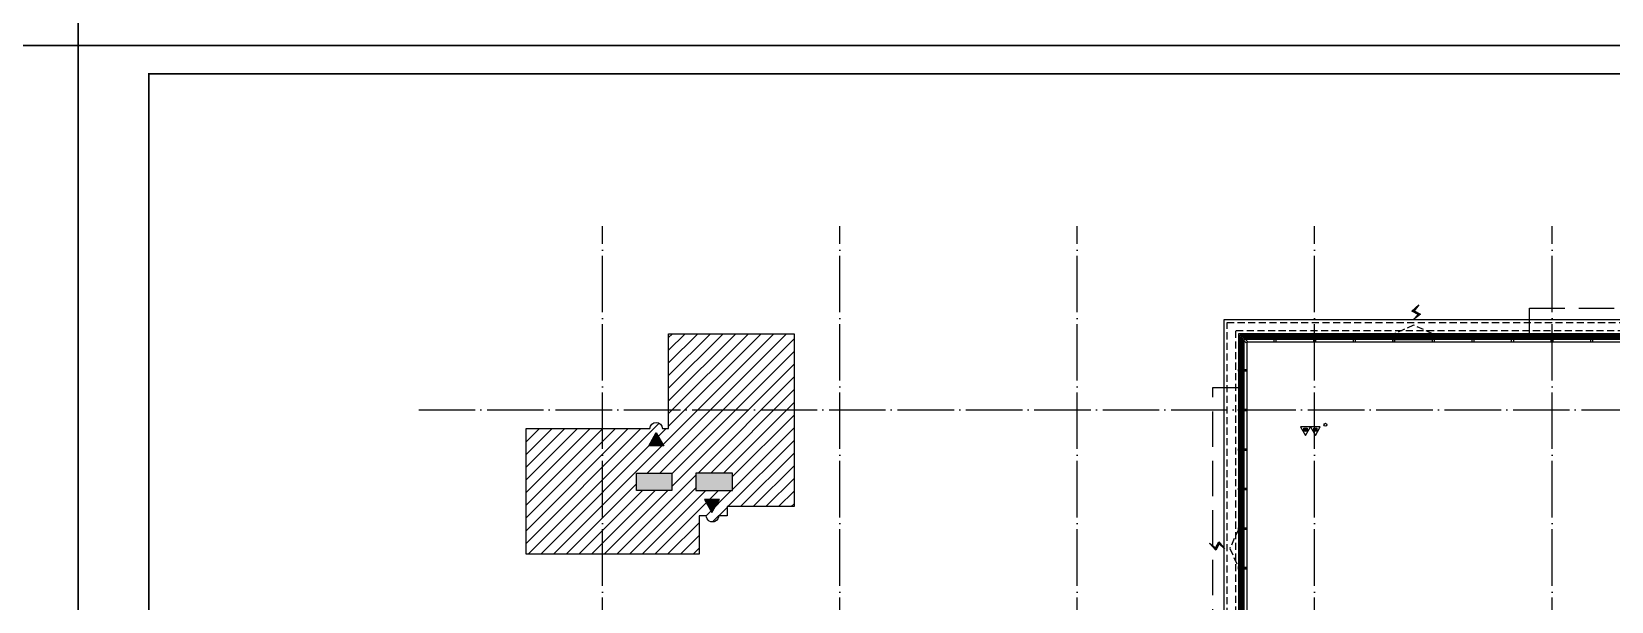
# Model space of a CAD drawing. Extents: x -292644 to 263613, y -713695 to 491457.
# Drawn here: x -20198 to 35700, y 26827 to 46989 of the extents above; entities that cross this region are included whole.
import ezdxf
from ezdxf.xclip import XClip

# ---------------------------------------------------------------- set-up
doc = ezdxf.new("R2010")
doc.units = 0
doc.header["$LTSCALE"] = 1000
doc.header["$MEASUREMENT"] = 0
for name, pattern in [('10#楼幕墙$0$DASH', [0.35, 0.25, -0.1]), ('104-10 轴网$0$DOTE', [2.4200000000000004, 2, -0.2, 0.02, -0.2]), ('X-104 8#10#平面_t3$0$109-34 轴网$0$L1$0$$AUDIT_BAD_LTYPE1', [0]), ('X-104 8#10#平面_t3$0$CACHE', [0.375, 0.25, -0.125]), ('X-104 8#10#平面_t3$0$DASH', [0.35, 0.25, -0.1])]:
    doc.linetypes.add(name, pattern=pattern)
doc.layers.get('0').update_dxf_attribs({"linetype": 'CONTINUOUS'})
doc.layers.get('Defpoints').update_dxf_attribs({"linetype": 'CONTINUOUS'})
doc.layers.add('10#楼幕墙$0$04-不打印_辅助线', color=165, linetype='CONTINUOUS', plot=False)
doc.layers.add('X-104 8#10#平面_t3$0$04-不打印_辅助线', color=165, linetype='CONTINUOUS', plot=False)
for name, color, linetype in [('10#楼幕墙$0$04-电动窗', 1, 'CONTINUOUS'), ('10#楼幕墙$0$A-C_玻璃幕墙', 140, 'CONTINUOUS'), ('104-10 轴网$0$A_AXIS-轴线', 36, '104-10 轴网$0$DOTE'), ('X-104 8#10#平面_t3$0$05-填充_156', 156, 'CONTINUOUS'), ('X-104 8#10#平面_t3$0$05-填充_天正', 26, 'CONTINUOUS'), ('X-104 8#10#平面_t3$0$A-O_分水线', 127, 'CONTINUOUS'), ('X-104 8#10#平面_t3$0$A-O_屋面', 201, 'CONTINUOUS'), ('X-104 8#10#平面_t3$0$A-O_散水', 134, 'CONTINUOUS'), ('X-104 8#10#平面_t3$0$A-TECH_结构', 21, 'CONTINUOUS'), ('X-104 8#10#平面_t3$0$A_STR-砼柱', 51, 'CONTINUOUS'), ('X-104 8#10#平面_t3$0$水-消火栓', 41, 'CONTINUOUS')]:
    doc.layers.add(name, color=color, linetype=linetype)
doc.layers.add('X-104 8#10#平面_t3$0$000套内', color=226, linetype='CONTINUOUS', lineweight=30, plot=False)
doc.layers.get('X-104 8#10#平面_t3$0$A-O_分水线').off()

# ---------------------------------------------------------------- blocks, each defined once
blk = doc.blocks.new('图框-A1')
for points, const_width in [([(5.684341886080801e-13, 0), (841.0000000000002, 0), (841.0000000000002, 594), (5.684341886080801e-13, 594)], 0.05), ([(765.9999999999966, 584), (25.00000000000045, 584), (25.00000000000045, 10), (766.0000000000002, 10)], 0.5)]:
    blk.add_lwpolyline(points, close=True, dxfattribs=dict(const_width=const_width))
at = {"const_width": 0.05}
for points in [[(420.5000000000005, 594), (420.5000000000005, 592)], [(420.5000000000005, 0), (420.5000000000005, 2)]]:
    blk.add_lwpolyline(points, dxfattribs=at)
blk = doc.blocks.new('104-10 轴网')
at = {"layer": '104-10 轴网$0$A_AXIS-轴线', "linetype": '104-10 轴网$0$DOTE'}
for p, q in [((-5.093170329928398e-11, -6500.000000000015), (2.110027708113194e-10, 40100.00000000004)), ((8399.999999999949, -6500.000000000015), (8400.000000000211, 40100.00000000004)), ((16799.99999999992, -6500.000000000015), (16800.00000000021, 40100.00000000004)), ((25199.99999999992, -6500.000000000015), (25200.00000000021, 40100.00000000004)), ((33599.99999999995, -6500.000000000015), (33600.00000000021, 40100.00000000004)), ((-6500.000000000022, 33599.99999999999), (48500.00000000018, 33600.00000000004))]:
    blk.add_line(p, q, dxfattribs=at)
at = {"layer": 'Defpoints'}
blk.add_lwpolyline([(-16049.99999999992, 45500.00000000001), (58050.00000000011, 45499.99999999999), (58050.00000000011, -11900.00000000001), (-16049.99999999998, -11899.99999999996)], close=True, dxfattribs=at)
blk = doc.blocks.new('104-8910 结构')
at = {"layer": 'Defpoints'}
blk.add_lwpolyline([(-19000, -118200), (61000, -118200.0000000002), (60999.99999999996, 41799.99999999983), (-19000, 41799.99999999996)], close=True, dxfattribs=at)
blk = doc.blocks.new('X-104 8#10#平面_t3$0$rhyseuyi')
at = {"layer": 'X-104 8#10#平面_t3$0$A-TECH_结构', "linetype": 'X-104 8#10#平面_t3$0$109-34 轴网$0$L1$0$$AUDIT_BAD_LTYPE1'}
blk.add_lwpolyline([(22550.00000147264, 20800.18525530281), (22549.99999999172, 36250.00000000003), (44650.00000000591, 36250.00000000003), (44650.00000000267, 5750.000000011165), (33550.00000000042, 5749.999996079934), (33549.99999999956, 2800.00000587945), (27849.99999999903, 2800.000009821595), (27849.99999999989, -2650.000000044718), (-2650.000000000116, -2650.000000044733), (-2650.000000000233, 19449.99969723696), (17799.99999874334, 19450.12322490085), (17800.00000022122, 20799.81474476285)], close=True, dxfattribs=at)
blk = doc.blocks.new('10#楼幕墙$0$ii')
blk.add_lwpolyline([(-1339.999257087533, -5.379672802519053e-05), (0.0007429124671034515, -5.379672802519053e-05), (0.0007429124671034515, -150.000053796728), (-1339.999257087533, -150.000053796728)], close=True)
blk = doc.blocks.new('10#楼幕墙$0$$TCHSYS$WIN2D')
for p, q in [((-0.5, 0.5), (0.5, 0.5)), ((-0.5, 0.5), (-0.4999999999999999, -0.5)), ((0.5, 0.5), (0.4999999999999998, -0.5)), ((0.5, 0.1666666666666666), (-0.5, 0.1666666666666666)), ((0.5, -0.1666666666666667), (-0.5, -0.1666666666666667)), ((-0.4999999999999999, -0.5), (0.5, -0.5))]:
    blk.add_line(p, q)
blk = doc.blocks.new('10#楼幕墙$0$开启扇')
at = {"layer": '10#楼幕墙$0$04-电动窗'}
h = blk.add_hatch(color=1, dxfattribs=at)
h.dxf.hatch_style = 1
h.paths.add_polyline_path([(680.5562354524154, 539.9632903847669), (509.7987490945379, 728.6290481947071), (726.3024437201093, 845.9672921814199), (478.2154791858056, 1065.595502953947), (646.9190324007068, 855.8806169162563), (430.4153377751354, 738.5423729295435)])
at = {"linetype": '10#楼幕墙$0$DASH'}
blk.add_lwpolyline([(0, 49.99999999714782), (670, 349.9999999971478), (1340, 49.99999999714782)], dxfattribs=at)
at = {"layer": '10#楼幕墙$0$04-电动窗', "color": 1}
blk.add_lwpolyline([(680.5562354524154, 539.9632903847669), (509.7987490945379, 728.6290481947071), (726.3024437201093, 845.9672921814199), (478.2154791858056, 1065.595502953947), (646.9190324007068, 855.8806169162563), (430.4153377751354, 738.5423729295435), (680.5562354524154, 539.9632903847669)], close=True, dxfattribs=at)
at = {"xscale": -1340, "yscale": 300, "zscale": 1340, "rotation": 180}
blk.add_blockref('10#楼幕墙$0$$TCHSYS$WIN2D', (670, -100), dxfattribs=at)
blk = doc.blocks.new('10#楼幕墙')
at = {"layer": '10#楼幕墙$0$04-不打印_辅助线'}
for points in [[(-18549.99999999994, 46500.00000000001), (65550.00000000006, 46500.00000000001), (65550.00000000006, 105900), (-18549.99999999994, 105900)], [(-18549.99999999994, -12899.99999999999), (65550.00000000006, -12899.99999999999), (65550.00000000006, 46500.00000000001), (-18549.99999999994, 46500.00000000001)], [(22600.01556205962, 20799.99805111808), (17800.01556149623, 20799.9980511828), (17799.99999943667, 19400.00000006474), (-2599.999999999942, 19400.00000000001), (-2599.999999999942, -2599.999999999985), (27800.00000000006, -2599.999999999985), (27799.9999999994, 2800.000017646601), (33499.9999999994, 2800.000017646601), (33500.00000000006, 5800.000000000015), (44600.00000000006, 5800.000000000015), (44600.00000000006, 36200.00000000001), (22600.00000000006, 36200.00000000001)]]:
    blk.add_lwpolyline(points, close=True, dxfattribs=at)
at = {"layer": '10#楼幕墙$0$A-C_玻璃幕墙'}
for points in [[(31395.44511856277, 4100.000000000015), (33600.00000000006, 4100.000000000015), (33600.00000000006, 5700.000000000015), (44700.00000000006, 5700.000000000015), (44700.00000000006, 36300.00000000001), (22500.00000000006, 36300.00000000001), (22500.00000000006, 19500.00000000001), (22369.99999999959, 19500.00000000001)], [(32470.00000188575, 4400.000000000015), (33300.00000000006, 4400.000000000015), (33300.00000000006, 6000.000000000015), (44400.00000000006, 6000.000000000015), (44400.00000000006, 36000.00000000001), (22800.00000000006, 36000.00000000001), (22800.00000000006, 19200.00000000001), (22369.99999999959, 19200.00000000001)], [(32530.00000188575, 4150.000000000015), (33550.00000000006, 4150.000000000015), (33550.00000000006, 5750.000000000015), (44650.00000000006, 5750.000000000015), (44650.00000000006, 36250.00000000001), (22550.00000000006, 36250.00000000001), (22550.00000000006, 19450.00000000001), (22429.99999999959, 19450.00000000001)], [(32530.00000188575, 4300.000000000015), (33400.00000000006, 4300.000000000015), (33400.00000000006, 5900.000000000015), (44500.00000000006, 5900.000000000015), (44500.00000000006, 36100.00000000001), (22700.00000000006, 36100.00000000001), (22700.00000000006, 19300.00000000001), (22429.99999999959, 19300.00000000001)]]:
    blk.add_lwpolyline(points, dxfattribs=at)
for points in [[(22550.00000000006, 36207.57359312878), (22592.42640687129, 36249.99999999996), (22821.21320343565, 36021.2132034356), (22778.78679656447, 35978.78679656443)], [(23769.99999999983, 36299.99999999024), (23829.99999999983, 36299.99999999024), (23829.99999999983, 35999.99999999), (23769.99999999983, 35999.99999999)], [(25169.99999999983, 36299.99999999024), (25229.99999999983, 36299.99999999024), (25229.99999999983, 35999.99999999), (25169.99999999983, 35999.99999999)], [(26569.99999999983, 36299.99999999024), (26629.99999999983, 36299.99999999024), (26629.99999999983, 35999.99999999), (26569.99999999983, 35999.99999999)], [(27969.99999999983, 36299.99999999024), (28029.99999999983, 36299.99999999024), (28029.99999999983, 35999.99999999), (27969.99999999983, 35999.99999999)], [(29369.99999999983, 36299.99999999024), (29429.99999999983, 36299.99999999024), (29429.99999999983, 35999.99999999), (29369.99999999983, 35999.99999999)], [(30769.99999999983, 36299.99999999024), (30829.99999999983, 36299.99999999024), (30829.99999999983, 35999.99999999), (30769.99999999983, 35999.99999999)], [(32169.99999999983, 36299.99999999024), (32229.99999999983, 36299.99999999024), (32229.99999999983, 35999.99999999), (32169.99999999983, 35999.99999999)], [(33569.99999999983, 36299.99999999024), (33629.99999999983, 36299.99999999024), (33629.99999999983, 35999.99999999), (33569.99999999983, 35999.99999999)], [(34969.99999999983, 36299.99999999024), (35029.99999999983, 36299.99999999024), (35029.99999999983, 35999.99999999), (34969.99999999983, 35999.99999999)], [(22800.00000000309, 35029.99999968895), (22800.00000000309, 34969.99999968895), (22500.00000000262, 34969.99999968895), (22500.00000000262, 35029.99999968895)], [(22800.00000000309, 33629.99999968895), (22800.00000000309, 33569.99999968895), (22500.00000000262, 33569.99999968895), (22500.00000000262, 33629.99999968895)], [(22800.00000000309, 32229.99999968895), (22800.00000000309, 32169.99999968895), (22500.00000000262, 32169.99999968895), (22500.00000000262, 32229.99999968895)], [(22800.00000000309, 30829.99999968895), (22800.00000000309, 30769.99999968895), (22500.00000000262, 30769.99999968895), (22500.00000000262, 30829.99999968895)], [(22800.00000000309, 29429.99999968895), (22800.00000000309, 29369.99999968895), (22500.00000000262, 29369.99999968895), (22500.00000000262, 29429.99999968895)], [(22800.00000000309, 28029.99999968895), (22800.00000000309, 27969.99999968895), (22500.00000000262, 27969.99999968895), (22500.00000000262, 28029.99999968895)]]:
    blk.add_lwpolyline(points, close=True, dxfattribs=at)
at = {"layer": '10#楼幕墙$0$A-C_玻璃幕墙', "xscale": -1}
blk.add_blockref('10#楼幕墙$0$开启扇', (29370.00000000285, 36249.99999998325), dxfattribs=at)
at = {"layer": '10#楼幕墙$0$A-C_玻璃幕墙'}
for p in [(26570.00000000006, 36249.99999999699), (33570.00000000006, 36249.99999999675), (34970.00000000006, 36249.99999999675)]:
    blk.add_blockref('10#楼幕墙$0$ii', p, dxfattribs=at)
at = {"layer": '10#楼幕墙$0$A-C_玻璃幕墙', "rotation": 90}
blk.add_blockref('10#楼幕墙$0$ii', (22549.99995554198, 33569.9999999935), dxfattribs=at)
at = {"layer": '10#楼幕墙$0$A-C_玻璃幕墙', "xscale": -1, "rotation": 90}
blk.add_blockref('10#楼幕墙$0$开启扇', (22549.99986788287, 29369.99999968895), dxfattribs=at)
blk = doc.blocks.new('X-104 8#10#平面_t3$0$gfdsaewqe')
h = blk.add_hatch(color=4)
h.dxf.hatch_style = 1
h.paths.add_polyline_path([(0, 0), (-2071.784875869751, 1196.145555734634), (-2071.784875869751, -1196.145555734634)])
at = {"color": 4}
blk.add_lwpolyline([(0, 0), (-2071.784875869751, 1196.145555734634), (-2071.784875869751, -1196.145555734634)], close=True, dxfattribs=at)
blk = doc.blocks.new('X-104 8#10#平面_t3$0$$TWTSYS$00000546')
h = blk.add_hatch()
h.set_pattern_fill('ANSI31', color=256, scale=200, style=0)
h.set_pattern_definition([(45, (-38543.80223862439, -6670.830405693208), (-17.67766952966369, 17.67766952966369), [])])
h.paths.add_polyline_path([(-64.92232553117356, 173.7449990885525), (64.922325531159, 173.7449990885525), (64.922325531159, 43.90034802621994), (-64.92232553117356, 43.90034802621994)])
for points in [[(0, 343.6163707387423), (-198.3870041439732, 0), (198.3870041439732, 0)], [(-64.92232553117356, 173.7449990885525), (64.922325531159, 173.7449990885525), (64.922325531159, 43.90034802621994), (-64.92232553117356, 43.90034802621994)]]:
    blk.add_lwpolyline(points, close=True)
blk = doc.blocks.new('X-104 8#10#平面_t3$0$A$C46662BA1')
at = {"layer": 'X-104 8#10#平面_t3$0$水-消火栓'}
blk.add_circle((25579.99999999923, 33080.02258596486), 50, dxfattribs=at)
at = {"layer": 'X-104 8#10#平面_t3$0$水-消火栓', "xscale": 0.88, "yscale": 0.88, "zscale": 0.88, "rotation": 179.9999999999992}
for p in [(24875.419436352, 33000.0000000004), (25224.58056364548, 33000.0000000004)]:
    blk.add_blockref('X-104 8#10#平面_t3$0$$TWTSYS$00000546', p, dxfattribs=at)
blk = doc.blocks.new('X-104 8#10#平面_t3')
at = {"layer": 'X-104 8#10#平面_t3$0$05-填充_156'}
h = blk.add_hatch(dxfattribs=at)
h.set_pattern_fill('ANSI31', color=256, scale=200)
h.set_pattern_definition([(45, (-62199.3001316091, 69511.29951241497), (-224.5064030267288, 224.5064030267288), [])])
h.paths.add_polyline_path([(6780.000000000378, 36299.99999999671), (2339.999999999825, 36299.99999999671), (2339.999945662305, 32939.9011923566), (2120.000000711276, 32939.9011923566, 1), (1679.999999999869, 32939.9011923566), (1079.99994566229, 32939.9011923566), (-2700.000000000196, 32939.9011923566), (-2700.000000000131, 28499.99999999613), (3419.999999992186, 28499.99999999607), (3420.000000001761, 29860.00000157548), (3671.999999999767, 29860.00000157367, 1), (4112.000000711298, 29860.00000157059), (4410.000000002226, 29860.00000156849), (4410.000000002226, 30179.9999999959), (6780.000000000393, 30179.99999999604)])
h.paths.add_polyline_path([(4600.000000516724, 31370.00000157321), (4600.000000516724, 30749.99999746316), (3309.999995310522, 30749.99999746316), (3309.999995310522, 31370.00000157321)], flags=16)
h.paths.add_polyline_path([(2449.999999999389, 31370.0000015742), (2449.999999999389, 30750.00000157321), (1200.000000000465, 30750.00000157321), (1200.000000000466, 31370.0000015742)], flags=16)
at = {"layer": 'X-104 8#10#平面_t3$0$05-填充_天正'}
h = blk.add_hatch(color=256, dxfattribs=at)
h.dxf.hatch_style = 1
h.paths.add_polyline_path([(1200.000000000466, 31370.0000015742), (2449.999999999389, 31370.0000015742), (2449.999999999389, 30750.00000157321), (1200.000000000466, 30750.00000157321)])
h = blk.add_hatch(color=256, dxfattribs=at)
h.dxf.hatch_style = 1
h.paths.add_polyline_path([(3309.999995310522, 30749.99999746316), (4600.000000516724, 30749.99999746316), (4600.000000516724, 31370.00000157321), (3309.999995310522, 31370.00000157321)])
at = {"linetype": 'X-104 8#10#平面_t3$0$109-34 轴网$0$L1$0$$AUDIT_BAD_LTYPE1'}
for points in [[(65550, 105900), (65550, 46500.00000000003), (-18550.00000000001, 46500.00000000006), (-18550.00000000001, 105900)], [(65550, 46500.00000000003), (65550, -12899.99999999997), (-18550.00000000001, -12899.99999999994), (-18550.00000000001, 46500.00000000003)]]:
    blk.add_lwpolyline(points, close=True, dxfattribs=at)
at = {"layer": 'X-104 8#10#平面_t3$0$000套内'}
blk.add_lwpolyline([(43100.00000000009, 5849.999999993306), (33700.00000000142, 5849.99999999319), (33700.00000000142, 8749.999986049603), (33700.00000000323, 8750.000007879164), (33700.00000000323, 11550.00000787919), (32049.99997657166, 11550.00000787919), (32049.99997657166, 20900.00000749383), (24949.99997658595, 20900.0000074938), (24949.99997658595, 19599.50596968649), (22649.99972441258, 19599.50596968649), (22649.9999968946, 36149.99999999671), (44550.00000000274, 36149.99999999671), (44550.00000000271, 25299.99999999642), (43499.99999987498, 25300.00000000329), (43499.99999987522, 23799.99999999267), (44550.00000000276, 23799.99999999366), (44550.00000000279, 8400.000000000058), (43100.00000000008, 8400), (43100.00000000009, 5849.999999993306)], dxfattribs=at)
at = {"layer": 'X-104 8#10#平面_t3$0$04-不打印_辅助线'}
for points in [[(-102649.9999999999, 46500.00000000003), (-18549.99999999996, 46500.00000000003), (-18549.99999999996, 105900), (-102649.9999999999, 105900)], [(-102649.9999999999, -12899.99999999997), (-18549.99999999996, -12899.99999999997), (-18549.99999999996, 46500.00000000003), (-102649.9999999999, 46500.00000000003)]]:
    blk.add_lwpolyline(points, close=True, dxfattribs=at)
at = {"layer": 'X-104 8#10#平面_t3$0$A-O_屋面', "linetype": 'X-104 8#10#平面_t3$0$DASH', "ltscale": 5}
for points in [[(32800.00000000629, 36299.99999999671), (32800.00000000629, 37199.99997217814), (47000.00000000341, 37199.99997217816), (47000.00000000341, 21799.99997209321), (47000.00000000411, 21799.99997209321), (47000.00000000411, 15999.99997209312), (45599.99999997539, 15999.99997209309), (45599.99999997524, 4799.999972060032), (34400.00000000006, 4799.99997209321), (34400.00000000006, 3399.99997209321), (28800.00000000386, 3399.99997209321), (28800.00000000386, -3600.00002790679), (17600.00000000386, -3600.00002790679), (17600.00000000386, -5000.00002790679), (-799.9999999961328, -5000.000027906673), (-799.9999999961074, -2700.000000006257)], [(14600.00000000398, 19499.50596179618), (14600.00000000398, 21799.99997209321), (21600.00000000398, 21799.99997209309), (21600.00000000398, 34399.99997209321), (22499.99996927434, 34399.99997694461)]]:
    blk.add_lwpolyline(points, dxfattribs=at)
at = {"layer": 'X-104 8#10#平面_t3$0$A-O_散水'}
blk.add_lwpolyline([(33600.0000001908, 4100.000000000015), (33600.00000002448, 5700.000000037515), (44700.00000000286, 5700.000000038184), (44700.00000000609, 36300.00000004479), (22499.99999999676, 36300.00000004479), (22499.99999999918, 23899.50596181289), (21999.99999999918, 23899.50596181108), (21999.99999999666, 36800.00000004479), (45200.00000000615, 36800.00000004479), (45200.0000000028, 5200.000000038242), (34100.00000002448, 5200.000000037544), (34100.0000002274, 3599.999972093268), (33600.00000020299, 3599.999972093152)], dxfattribs=at)
at = {"layer": 'X-104 8#10#平面_t3$0$A-O_散水', "linetype": 'X-104 8#10#平面_t3$0$CACHE'}
blk.add_lwpolyline([(34000.0000002152, 3700.000000000014), (33700.0000002152, 3699.999999999955), (33700.00000002449, 5600.000000037544), (44800.00000000284, 5600.000000038213), (44800.00000000609, 36400.00000004479), (22399.99999999675, 36400.00000004479), (22399.99999999916, 19600.00000004586), (22099.99999999916, 19600.00000004447), (22099.99999999668, 36700.00000004479), (45100.00000000615, 36700.00000004479), (45100.0000000028, 5300.000000038213), (34000.00000002448, 5300.000000037544)], close=True, dxfattribs=at)
at = {"layer": 'X-104 8#10#平面_t3$0$A_STR-砼柱'}
blk.add_lwpolyline([(3671.999999999767, 29860.00000157367), (3420.000000001761, 29860.00000157548), (3419.999999992186, 28499.99999999607), (-2700.000000000131, 28499.99999999613), (-2700.000000000196, 32939.9011923566), (1079.99994566229, 32939.9011923566), (1079.99994566229, 32939.9011923566), (1679.999999999869, 32939.9011923566, -1), (2120.000000711276, 32939.9011923566), (2339.999945662305, 32939.9011923566), (2339.999999999825, 36299.99999999671), (6780.000000000378, 36299.99999999671), (6780.000000000393, 30179.99999999604), (4410.000000002226, 30179.9999999959), (4410.000000002226, 29860.00000156849), (4112.000000711298, 29860.00000157059, -1), (3671.999999999767, 29860.00000157367, 1)], format="xyb", dxfattribs=at)
for points in [[(1200.000000000466, 31370.0000015742), (2449.999999999389, 31370.0000015742), (2449.999999999389, 30750.00000157321), (1200.000000000466, 30750.00000157321)], [(3309.999995310522, 30749.99999746316), (4600.000000516724, 30749.99999746316), (4600.000000516724, 31370.00000157321), (3309.999995310522, 31370.00000157321)]]:
    blk.add_lwpolyline(points, close=True, dxfattribs=at)
at = {"linetype": 'X-104 8#10#平面_t3$0$109-34 轴网$0$L1$0$$AUDIT_BAD_LTYPE1'}
ref = blk.add_blockref('10#楼幕墙', (0, 0), dxfattribs=at)
XClip(ref).set_block_clipping_path([(-18549.99999999996, -12899.99999999999), (65550.00000000006, 343500.0000000001)])
at = {"xscale": 100, "yscale": 100, "zscale": 100}
for p in [(-18550.00000000001, 46500.00000000006), (-18550.00000000001, -12899.99999999994)]:
    blk.add_blockref('图框-A1', p, dxfattribs=at)
at = {"linetype": 'X-104 8#10#平面_t3$0$109-34 轴网$0$L1$0$$AUDIT_BAD_LTYPE1'}
ref = blk.add_blockref('104-10 轴网', (0, -2.91038304567337e-11), dxfattribs=at)
XClip(ref).set_block_clipping_path([(-16049.999999999975, -11899.999999999955), (58049.99999999998, 45500.000000000044)])
ref = blk.add_blockref('104-8910 结构', (-130.0000000003602, 106300.0000000001), dxfattribs=at)
XClip(ref).set_block_clipping_path([(-15919.999999999593, -118200.00000000006), (58180.000000000495, -60800.00000000007)])
at = {"color": 6, "yscale": 0.224, "zscale": 0.224, "rotation": 270}
for p, xscale in [((1906.791012743117, 32801.25635314465), -0.224), ((3875.350804264672, 29969.90148308183), 0.224)]:
    blk.add_blockref('X-104 8#10#平面_t3$0$gfdsaewqe', p, dxfattribs=dict(at, xscale=xscale))
at = {"layer": 'X-104 8#10#平面_t3$0$A-O_分水线', "linetype": 'X-104 8#10#平面_t3$0$109-34 轴网$0$L1$0$$AUDIT_BAD_LTYPE1'}
blk.add_blockref('X-104 8#10#平面_t3$0$A$C46662BA1', (0, -2.91038304567337e-11), dxfattribs=at)
at = {"layer": 'X-104 8#10#平面_t3$0$A-TECH_结构', "linetype": 'X-104 8#10#平面_t3$0$109-34 轴网$0$L1$0$$AUDIT_BAD_LTYPE1'}
blk.add_blockref('X-104 8#10#平面_t3$0$rhyseuyi', (5.820766091346741e-11, -1.164153218269348e-10), dxfattribs=at)

msp = doc.modelspace()

# ---------------------------------------------------------------- block references
msp.add_blockref('X-104 8#10#平面_t3', (0, 0))

doc.saveas('drawing.dxf')
